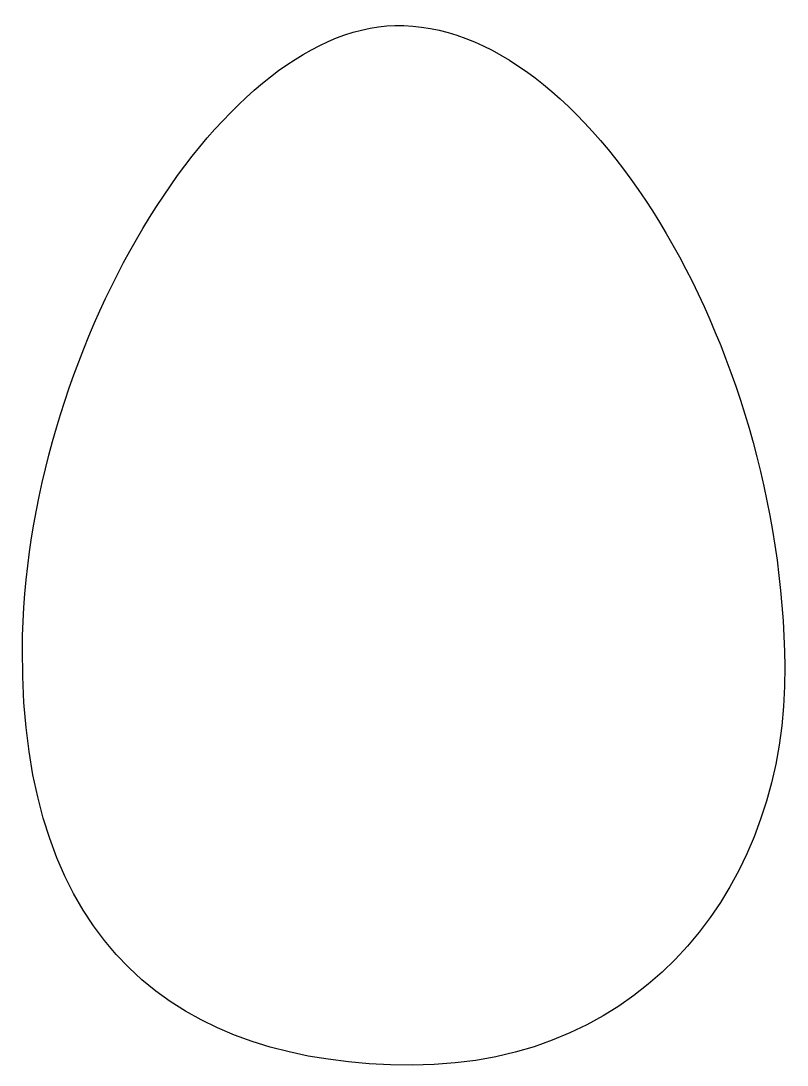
# Model space of a CAD drawing. Extents: x 0.1 to 29.9, y 0.2 to 40.7.
import ezdxf

# ---------------------------------------------------------------- set-up
doc = ezdxf.new("R2010")
doc.units = 0
doc.layers.get('0').update_dxf_attribs({"linetype": 'CONTINUOUS'})

msp = doc.modelspace()

# ---------------------------------------------------------------- linework, layer by layer
at = {"color": 7}
msp.add_lwpolyline([(29.802706, 15.671606)], close=True, dxfattribs=at)
for points in [[(0.196682, 16.344346), (0.255601, 27.800538), (7.793298, 40.402034), (14.663325, 40.566883)], [(14.663325, 40.566883), (21.990923, 40.748517), (29.671613, 28.327268), (29.802706, 15.671606)], [(15.336063, 0.196247), (6.219936, 0.196247), (0.137023, 4.914842), (0.196682, 16.344346)], [(29.802706, 15.671606), (29.890524, 7.353816), (24.452192, 0.196247), (15.336063, 0.196247)]]:
    msp.add_open_spline(points, degree=3, dxfattribs=at)

doc.saveas('drawing.dxf')
